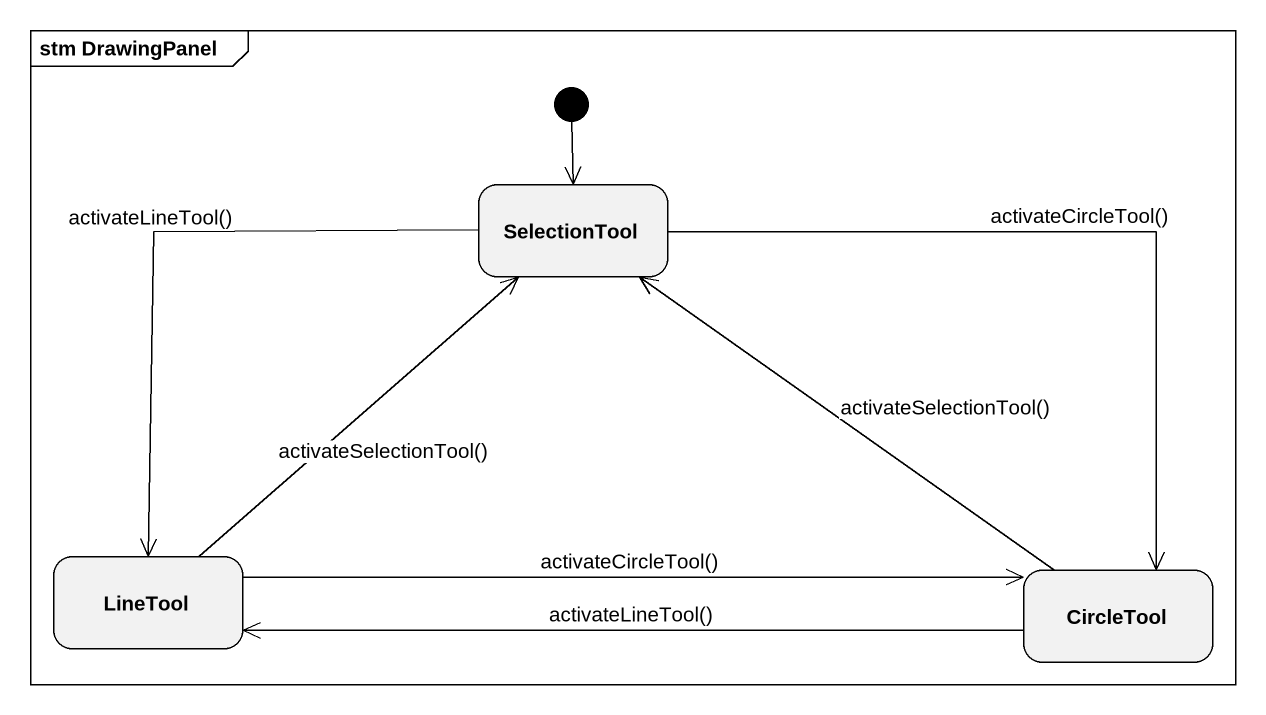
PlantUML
@startuml
mainframe stm DrawingPanel
hide empty description
state SelectionTool
state LineTool
state CircleTool
[*] --> SelectionTool
SelectionTool --> LineTool : activateLineTool()
SelectionTool --> CircleTool : activateCircleTool()
LineTool -up-> SelectionTool : activateSelectionTool()
LineTool -right-> CircleTool : activateCircleTool()
CircleTool -up-> SelectionTool : activateSelectionTool()
CircleTool -left-> LineTool : activateLineTool()
@enduml
